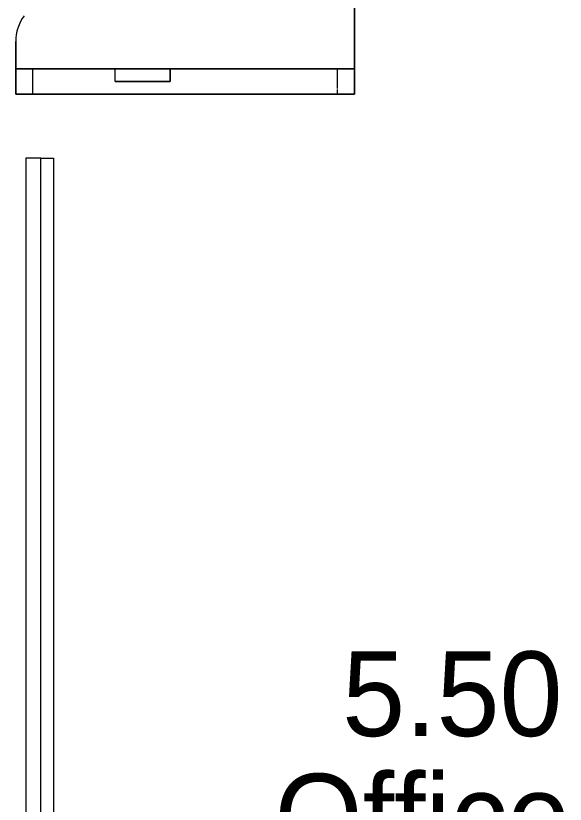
# Model space of a CAD drawing. Header units: millimetres. Extents: x 155927 to 326028, y -36033 to 97293.
# Drawn here: x 164893 to 166191, y 30959 to 32821 of the extents above; entities that cross this region are included whole.
import ezdxf

# ---------------------------------------------------------------- set-up
doc = ezdxf.new("R2010")
doc.units = ezdxf.units.MM
doc.header["$MEASUREMENT"] = 0
doc.layers.add('A-AREA-IDEN', color=7, linetype='CONTINUOUS', lineweight=9)
doc.layers.add('I-FURN', color=8, linetype='CONTINUOUS', lineweight=9)
doc.styles.add('Century Gothic', font='GOTHIC.TTF', dxfattribs={"height": 200})

msp = doc.modelspace()

# ---------------------------------------------------------------- linework, layer by layer
at = {"layer": 'I-FURN'}
for p, q in [((165692.8, 32636.2), (165692.8, 34236.2)), ((165692.8, 34236.2), (165692.8, 32636.2)), ((164892.8, 32760.1), (164892.8, 32636.2)), ((164892.8, 32636.2), (164892.8, 32760.1)), ((164932.8, 32696.2), (164892.8, 32696.2)), ((164892.8, 32696.2), (165127.8, 32696.2)), ((164892.8, 32636.2), (164892.8, 32696.2)), ((164892.8, 32636.2), (164892.8, 32696.2)), ((165652.8, 32696.2), (164932.8, 32696.2)), ((164932.8, 32636.2), (164932.8, 32696.2)), ((164932.8, 32636.2), (164932.8, 32696.2)), ((165127.8, 32696.2), (165257.8, 32696.2)), ((165127.8, 32666.2), (165127.8, 32696.2)), ((165127.8, 32666.2), (165127.8, 32696.2)), ((165257.8, 32696.2), (165692.8, 32696.2)), ((165257.8, 32666.2), (165257.8, 32696.2)), ((165257.8, 32696.2), (165257.8, 32666.2)), ((165692.8, 32696.2), (165652.8, 32696.2)), ((165652.8, 32649.1), (165652.8, 32696.2)), ((165652.8, 32649.1), (165652.8, 32696.2)), ((165692.8, 32636.2), (165692.8, 32696.2)), ((165692.8, 32696.2), (165692.8, 32636.2)), ((165257.8, 32666.2), (165127.8, 32666.2)), ((165127.8, 32666.2), (165257.8, 32666.2)), ((165652.8, 32636.2), (165652.8, 32646.8)), ((165652.8, 32636.2), (165652.8, 32646.8)), ((165692.8, 32636.2), (164892.8, 32636.2)), ((164892.8, 32636.2), (164932.8, 32636.2)), ((164892.8, 32636.2), (165692.8, 32636.2)), ((165692.8, 32636.2), (164892.8, 32636.2)), ((164932.8, 32636.2), (165652.8, 32636.2)), ((165652.8, 32636.2), (165692.8, 32636.2)), ((164951.9, 32485.2), (164916.9, 32485.2)), ((164916.9, 32485.2), (164916.9, 30085.2)), ((164951.9, 32485.2), (164981.9, 32485.2)), ((164951.9, 30085.2), (164951.9, 32485.2)), ((164951.9, 30085.2), (164951.9, 32485.2)), ((164981.9, 32485.2), (164981.9, 30085.2))]:
    msp.add_line(p, q, dxfattribs=at)
msp.add_arc((164992.9, 32761.2), 100, 143.1301, 180.6256, dxfattribs=at)
msp.add_arc((164992.9, 32761.2), 100, 143.1301, 180.6256, dxfattribs=at)

# ---------------------------------------------------------------- texts
at = {"layer": 'A-AREA-IDEN', "style": 'Century Gothic'}
for s, p in [('5.50', (165663.9, 31120.1)), ('Office', (165504.2, 30831.1))]:
    msp.add_text(s, height=200, dxfattribs=at).set_placement(p)

doc.saveas('drawing.dxf')
